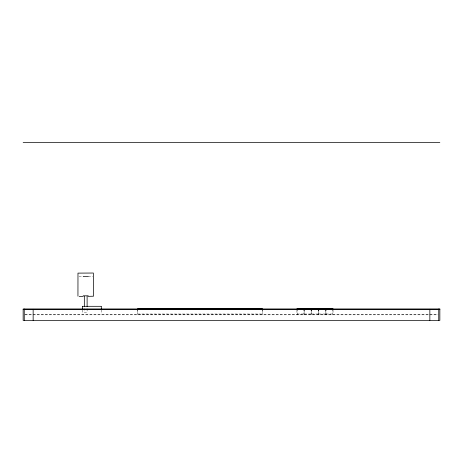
<?xml version="1.0" encoding="UTF-8"?>
<svg xmlns="http://www.w3.org/2000/svg" width="463" height="463" viewBox="0 0 463 463"><rect width="100%" height="100%" fill="white"/><g stroke="black" fill="none" stroke-linecap="round" stroke-linejoin="round"><path stroke-width="0.35" stroke-dasharray="2.31 1.74" d="M79.046 276.452L83.259 276.475M88.294 276.452L92.774 276.452M137.783 314.007L262.237 314.007M297.2 314.007L303.867 314.007M304.423 314.007L311.09 314.007M311.645 314.007L318.312 314.007M318.868 314.007L325.535 314.007M326.091 314.007L332.758 314.007M24.944 314.284L429.126 314.284M429.849 314.284L438.056 314.284M24.944 314.84L429.126 314.84M429.849 314.84L438.056 314.84M333.036 310.117L333.036 314.284M332.758 308.728L332.758 314.284M326.091 308.728L326.091 314.284M325.813 310.117L325.813 314.284M325.535 308.728L325.535 314.284M318.868 308.728L318.868 314.284M318.59 310.117L318.59 314.284M318.312 308.728L318.312 314.284M311.645 308.728L311.645 314.284M311.368 310.117L311.368 314.284M311.09 308.728L311.09 314.284M304.423 308.728L304.423 314.284M304.145 310.117L304.145 314.284M303.867 308.728L303.867 314.284M297.2 308.728L297.2 314.284M296.922 310.117L296.922 314.284M262.515 310.117L262.515 314.284M262.237 308.728L262.237 314.284M137.783 308.728L137.783 314.284M137.505 310.117L137.505 314.284M101.304 309.95L101.304 314.122M87.113 308.699L87.113 312.172L84.335 312.172L84.335 308.699M82.391 309.95L82.391 314.122"/><path stroke-width="0.69" d="M77.946 296.158L77.975 273.124L93.358 273.031L93.497 296.204L88.323 296.349M23.15 142.604L439.85 142.604M83.161 276.452L88.294 276.452M83.161 295.822L88.294 295.822M79.161 296.349L83.132 296.349M82.501 306.309L101.194 306.309M137.505 308.728L262.515 308.728M296.922 308.728L333.036 308.728M23.15 309.284L439.85 309.284M438.739 309.006L438.739 320.396M429.849 309.284L429.849 320.396M101.304 306.471L101.304 309.255M87.113 296.198L87.113 306.616M84.335 296.198L84.335 306.616M82.391 306.471L82.391 309.255M33.151 309.284L33.151 320.396M24.261 309.006L24.261 320.396M439.85 309.006L23.15 309.006L23.15 320.396L439.85 320.396L439.85 309.006"/></g></svg>
